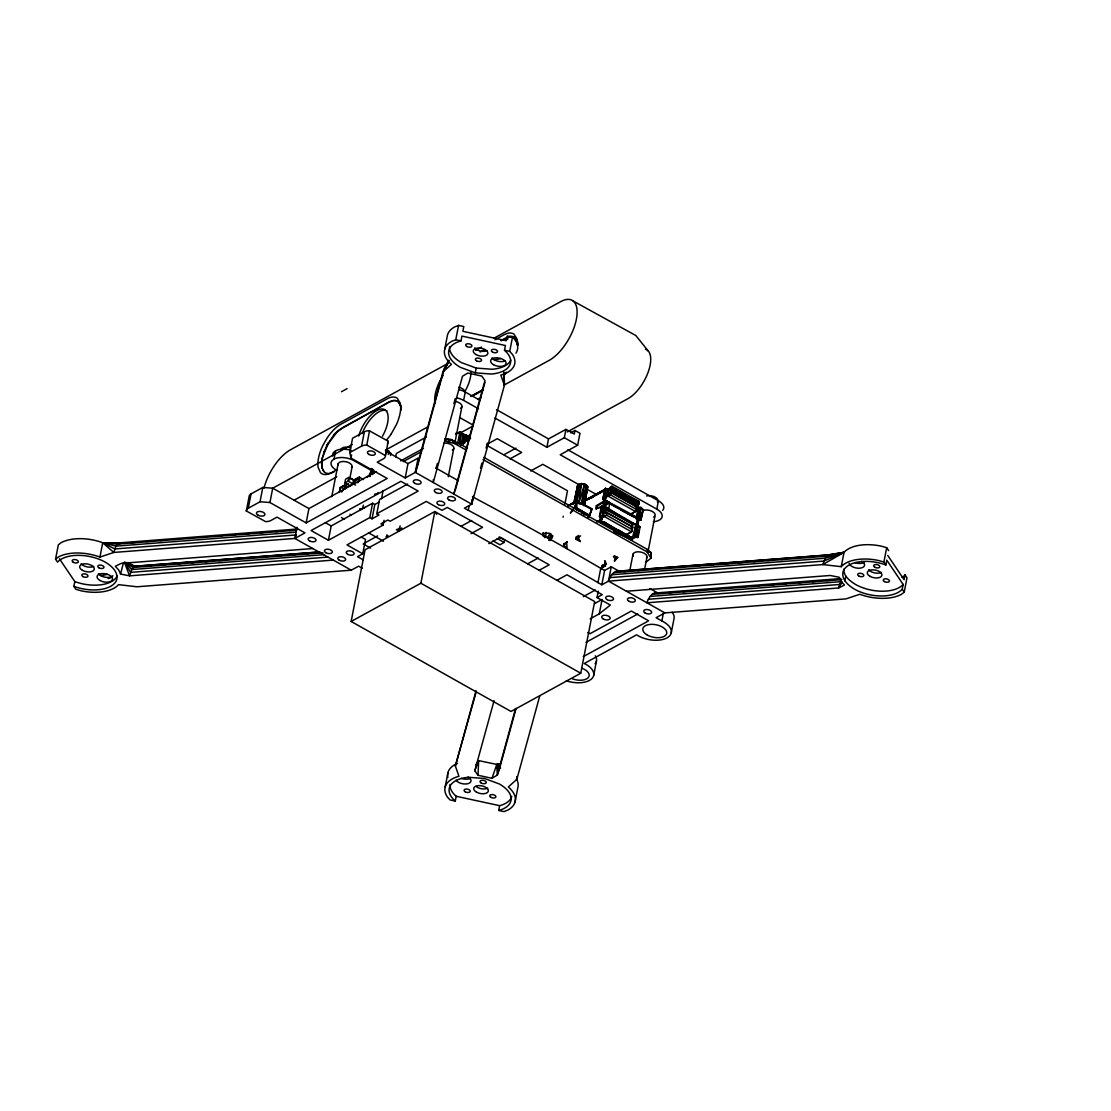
<?xml version="1.0" encoding="UTF-8"?>
<svg xmlns="http://www.w3.org/2000/svg" width="1111" height="1111" viewBox="0 0 1111 1111"><rect width="100%" height="100%" fill="white"/><g stroke="black" fill="none" stroke-linecap="round" stroke-linejoin="round"><path stroke-width="1.5" d="M580.65 503.589L576.831 500.686L575.262 506.185L576.762 508.074L586.33 513.685L586.33 515.171L589.733 515.421L591.871 508.921L577.984 501.547L576.651 501.255L567.582 506.227M504.075 372.699L504.394 385.309L471.731 504.158L464.412 508.171L489.757 521.837A2640.458 1387.486 11 0 1 577.289 570.623L601.815 584.803L608.495 581.136L822.82 564.569L841.235 566.679A35.76 18.79 11 0 1 878.676 560.527L883.912 562.055L885.884 564.971A31.469 16.54 11 0 0 842.943 572.04C841.541 579.845 848.526 585.608 854.512 589.191A31.469 16.54 11 0 0 902.243 589.247L904.215 592.177L901.438 594.316A35.76 18.79 11 0 1 859.817 594.274L845.957 598.885L664.906 612.897L656.087 617.716L661.864 620.966A20.845 10.957 11 0 1 666.989 637.895A20.845 10.957 11 0 1 636.589 634.825L584.289 663.503A20.845 10.957 11 0 1 591.705 678.779A20.845 10.957 11 0 1 566.263 680.779M476.063 690.695L455.371 766.021L458.94 776.283A35.76 18.79 11 0 0 447.372 796.99L450.038 799.92L455.274 801.059A31.469 16.54 11 0 1 468.55 777.297L484.507 778.478L499.283 783.949A31.469 16.54 11 0 1 498.742 810.461L503.977 811.599L507.866 810.086A35.76 18.79 11 0 0 508.338 786.963L516.837 779.325L516.851 776.617M603.953 510.879L607.8 510.449L608.703 508.713L609.856 502.783L606.509 500.769L603.94 501.144L604.967 507.088L607.8 510.449L632.381 524.295L633.159 523.184M601.343 510.893L601.398 506.199L603.87 505.824L604.537 506.963L602.106 519.115L600.079 521.892L617.174 530.516L617.535 531.558L632.562 538.196L631.02 539.141L604.106 523.989L603.12 521.809L599.732 520.156L596.843 521.615M433.318 479.646L433.262 482.507L462.482 376.24L467.8 373.046L481.771 376.06L484.965 380.601L453.774 494.048L454.732 491.701M59.411 558.736L74.812 581.581L73.882 586.358A31.469 16.54 11 0 0 116.822 579.303C118.21 571.485 111.239 565.721 105.253 562.138A31.469 16.54 11 0 0 57.522 562.097L55.55 559.166L58.314 557.028A35.76 18.79 11 0 1 99.934 557.069L113.808 552.445L294.859 538.446L304.983 532.891L277 517.143L270.903 520.49A10.013 5.263 11 0 1 265.585 521.628L246.309 510.963A9.291 4.888 11 0 1 248.267 508.227L260.03 501.783L269.931 502.519L306.15 522.906L387.197 478.466L350.993 458.079L349.798 452.566L352.576 438.234L364.352 431.776A9.291 4.888 11 0 1 369.283 430.735L388.183 441.22L385.434 455.913A10.013 5.263 11 0 1 383.323 458.857L377.226 462.204L405.209 477.952L415.32 472.397L471.731 504.158L471.814 499.881M843.832 569.138C843.388 576.192 850.123 581.039 855.442 584.414A31.469 16.54 11 0 0 903.174 584.469L902.243 589.247M605.064 500.714L607.939 489.479L605.439 488.368L602.842 498.797L605.162 500.464L605.439 488.368L607.939 489.479L605.162 500.464L603.87 501.936L605.314 495.687M634.325 523.698L637.714 525.572L637.95 517.768L609.37 502.38L606.467 502.797M604.592 493.839L604.801 488.701L606.773 489.451M498.284 772.603L497.284 775.089L491.965 778.297L477.994 775.27L478.674 760.632L499.783 765.048M460.232 444.872L460.815 433.082L470.106 437.178M462.829 443.317L463.37 433.679L467.398 440.789M545.737 537.377L546.056 532.433M630.479 539.863L635.811 537.155L636.131 532.225M604.731 560.944L605.231 566.013L602.481 567.527L602.245 565.471L606.12 563.735L605.092 560.944M584.261 500.783L606.37 488.673L608.509 489.645L611.994 486.257L638.908 501.408L638.589 503.977L637.408 504.922L638.131 507.796L637.159 517.948M583.817 505.297L584.192 502.033M321.759 462.704L322.176 459.149L322.079 468.3L322.065 458.412L328.55 442.72L323.732 452.371L324.384 451.33L322.287 458.551L321.496 463.856L321.759 462.704L322.301 468.411L323.968 471.592M636.339 518.906L638.131 507.796L639.95 507.491L636.992 519.642L638.547 519.504L639.95 507.491L641.255 507.588L643.45 509.755L640.853 520.184L638.339 520.462M617.577 531.586L617.702 530.614L632.562 538.196L617.688 529.697L614.494 532.044L631.84 539.835L633.853 537.044L637.853 525.072L635.325 525.253L640.047 527.253L638.089 537.335L633.853 537.044L630.812 539.502L631.881 537.682L630.951 538.793L631.84 539.835L635.798 525.197L636.561 525.628M603.426 509.088L602.106 519.115L596.913 521.851M388.364 454.455L388.822 451.177L387.003 450.149L386.211 453.441M617.313 529.794L603.12 521.809L601.412 522.878L604.037 521.851L618.16 531.211L617.313 529.794L604.037 521.851L600.079 521.892L599.732 520.156L602.093 518.281L603.87 505.824L601.398 506.199L599.44 516.282L602.106 519.115L604.537 506.963L603.648 507.421M604.87 500.769L605.551 496.131M583.469 505.408L586.469 485.063L581.65 483.591L577.762 484.965L573.429 504.297M587.997 517.143L589.733 515.421L576.762 508.074L579.47 511.31L576.526 509.643L577.234 501.283L591.871 508.921L588.663 517.24L591.816 509.491L577.234 501.283L573.748 508.796M386.475 453.552L387.003 450.149M578.581 503.394L581.65 483.591L584.539 484.077L587.65 486.632L584.567 505.324M581.414 504.088L584.428 483.965L579.456 483.882L574.304 502.894M371.213 473.73L372.004 468.898M463.662 443.497L465.62 434.651L470.009 437.359M584.525 505.519L587.65 486.632L584.428 483.965L577.762 484.965L575.484 497.686M373.296 469.62L372.477 474.564L373.588 469.814M637.408 504.922L637.756 506.769L637.408 504.922L639.297 503.547L638.908 501.408L629.312 496.7M633.853 537.044L635.798 525.197M635.811 537.155L637.853 525.072L640.047 527.253L637.853 525.072L638.089 537.335L635.811 537.155L637.034 530.614M575.804 503.519L579.456 483.882M584.15 505.408L587.386 487.91M371.449 468.523L369.935 476.563L371.796 468.634M563.083 517.198L563.263 516.268M55.55 559.166L58.341 544.834L61.105 542.696A35.76 18.79 11 0 1 102.726 542.737L119.335 542.793L120.28 543.571L102.726 542.737L99.934 557.069M246.323 511.116L249.086 496.631A9.291 4.888 11 0 1 251.044 493.895L262.807 487.451L272.723 488.187L308.927 508.56L376.476 471.536M248.267 508.227L251.044 493.895M260.03 501.783L262.807 487.451M269.931 502.519L272.723 488.187L352.27 444.567M362.436 568.346L358.589 566.179L351.27 570.193L294.859 538.446L297.026 527.294M306.15 522.906L308.927 508.56M336.383 470.161A14.304 7.513 11 0 1 334.008 459.135L335.633 450.774M331.731 496.728L338.119 463.87M328.412 540.279L369.81 517.587L372.032 518.837L379.004 515.004L376.782 513.754L418.18 491.062L400.863 481.313L311.094 530.53L328.412 540.279L331.203 525.947L372.602 503.241L374.824 504.491L379.004 502.2M339.48 492.034L340.341 487.618L345.243 484.743L344.507 488.437L341.563 492.076M350.409 486.035L344.827 482.91L345.549 479.202L348.812 477.411L354.215 480.452M350.993 458.079L351.604 454.899M345.257 488.868L345.979 485.16L348.548 483.743M344.827 482.91L348.09 481.119L348.812 477.411M349.534 480.035L352.09 466.898M349.798 452.566L361.561 446.122L364.352 431.776M358.492 481.618L359.353 477.188L363.533 479.549M385.406 455.552L366.783 445.08L369.56 430.735M370.019 475.3L371.282 468.773M363.394 559.972L357.506 556.653L362.728 553.792L365.519 539.446L361.214 537.03M369.81 517.587L372.602 503.241M351.145 621.466L365.088 549.778L434.804 511.56L594.677 601.551L580.747 673.224L511.018 711.457L351.145 621.466L420.875 583.233L434.804 511.56L436.79 514.379M372.032 518.837L374.824 504.491M376.782 513.754L379.573 499.422L407.668 484.021M381.49 498.853L383.101 490.562M395.683 456.829L396.335 453.482L426.36 437.012M362.728 553.792L346.965 544.918L383.142 525.086L384.059 520.309M405.209 477.952L407.987 463.606L418.111 458.065L415.32 472.397L416.75 468.884L444.414 368.283L448.497 360.672M444.719 349.312L447.497 334.98A35.76 18.79 11 0 1 454.677 326.912L458.565 325.398L463.801 326.537L462.87 331.314L506.352 340.716L507.269 335.939L512.518 337.077L515.185 340.008A35.76 18.79 11 0 1 515.962 353.145M415.32 472.397L442.914 372.018L451.413 364.366A35.76 18.79 11 0 1 451.885 341.244L455.774 339.744L458.565 325.398M461.009 340.869L461.94 336.091L505.422 345.507L504.491 350.284A31.469 16.54 11 0 1 491.215 374.032L475.258 372.852L460.468 367.38A31.469 16.54 11 0 1 461.009 340.869L455.774 339.744M448.288 476.716L453.774 448.497M454.885 442.831L461.898 406.695M478.508 408.765L463.634 400.404L465.259 392.044A14.304 7.513 11 0 0 458.537 389.558M457.399 444.622L459.912 431.679L461.426 432.54L459.232 443.858M461.148 445.094L463.37 433.679M475.258 372.852L476.188 368.074L461.398 362.603A31.469 16.54 11 0 1 449.566 346.854M463.329 444.428L465.203 434.776L466.037 435.276L464.481 443.317M468.259 510.324L469.189 505.547M471.731 504.158L473.272 496.186M503.977 372.199L504.394 385.309L500.811 375.06A35.76 18.79 11 0 0 512.393 354.34L509.727 351.409L512.518 337.077M445.178 786.907L447.969 772.562M493.048 540.876L499.964 544.765L504.158 542.46L504.63 540.071L499.103 536.96M455.274 801.059L456.204 796.281A31.469 16.54 11 0 1 450.038 784.449M494.853 417.972L546.904 447.275L548.528 438.914L565.957 429.36L574.276 434.04L574.984 430.457L579.97 433.276L577.651 445.219L560.222 454.774L656.809 509.144A14.304 7.513 11 0 1 653.351 521.726M546.904 447.275L564.332 437.72L565.957 429.36M498.742 810.461L499.672 805.683A31.469 16.54 11 0 0 511.782 796.337M564.874 504.144L567.485 490.77L487.896 445.969M515.046 802.017L517.837 787.685A35.76 18.79 11 0 0 516.434 778.867M602.273 506.991L595.788 508.63L596.357 505.672L603.94 501.144L609.856 502.783L603.717 506.477L637.714 525.572L638.658 520.684L637.95 517.768L636.645 524.725L637.714 525.572M596.51 509.088L597.093 506.116L603.412 502.339M601.898 515.504L601.245 518.726L600.079 515.935L602.037 505.852M604.648 502.311L602.842 498.797L605.439 488.368M606.439 512.574L632.715 527.017L631.562 531.863L603.426 516.018L603.912 513.518L607.12 512.615L632.715 527.017L631.562 531.863L625.493 535.183M597.968 582.636L600.759 568.304L580.081 556.292A2640.458 1387.486 11 0 0 492.548 507.505L472.481 496.756M590.219 618.799L599.287 613.827L610.356 605.051L597.024 597.551L598.26 591.177M601.815 584.803L604.606 570.457L611.272 566.804L620.188 571.818M599.287 613.827L602.065 599.496L594.524 603.634M664.906 612.897L608.495 581.136L611.272 566.804M593.691 675.377L596.468 661.045M636.922 525.156L637.547 521.906M629.756 570.818L632.978 554.222M637.45 537.682L638.769 530.961M642.491 511.782L640.853 520.184L638.547 519.504L641.255 507.588L638.131 507.796L641.255 507.588L640.214 510.838M483.84 457.357L647.449 549.459L646.991 551.848L650.99 558.18L645.477 562.527M644.699 568.86L646.949 557.25M648.38 549.931L655.087 515.435A7.152 3.764 11 0 0 650.865 510.81A7.152 3.764 11 0 0 642.547 510.796M656.809 509.144L658.434 500.783L567.888 449.802M661.864 620.966L663.406 613.008M671.252 632.853L674.044 618.508A20.845 10.957 11 0 0 672.141 612.244M841.235 566.679L844.027 552.348A35.76 18.79 11 0 1 881.467 546.195L886.703 547.709L888.675 550.639M844.874 580.914L845.79 576.137M883.912 562.055L886.703 547.709M885.884 564.971L886.814 560.194L903.174 584.469M904.215 592.177L906.993 577.831L905.021 574.915L904.09 579.692L887.745 555.417M370.019 475.327L371.31 468.898M574.109 502.811L577.762 484.965M602.551 512.282L603.87 505.824L599.44 516.282M339.313 492.479L340.341 487.618L347.66 483.604M464.148 442.983L465.565 436.29M583.567 505.533L587.65 486.632M371.31 473.744L372.352 468.953M604.301 500.672L605.356 495.867M390.614 455.552L390.489 452.941L386.059 450.163M599.732 520.156L600.523 516.865M608.314 502.353L606.509 500.769L604.967 507.088L607.939 508.782M605.564 494.048L611.064 492.298L636.659 506.713L635.506 511.546L630.951 514.046M333.314 560.097L129.584 575.845L120.585 574.081L123.488 562.555M581.553 504.158L586.469 485.063M360.922 509.657L359.645 508.935L362.575 508.407L363.422 505.199M400.168 525.878L398.474 530.961L396.391 529.628L401.863 528.031L398.474 530.961M445.372 368.352L448.663 360.533M436.081 468.286L437.442 463.315M453.844 403.668L455.204 398.696M455.218 490.534L484.951 382.337M480.535 468.134L481.91 463.12M486.049 448.08L487.423 443.081M476.147 692.111L455.371 766.021M477.994 775.27L474.8 770.728L494.062 700.666M515.532 708.679L497.284 775.089L496.77 764.549L499.839 764.062M516.087 708.401L498.77 771.353L496.77 764.549L500.033 764.132M516.837 779.325L539.835 695.667M357.798 482.813L359.353 477.188L353.645 480.133L352.909 483.827L344.507 488.437L340.341 487.618M576.456 501.839L581.65 483.591M578.803 503.422L584.539 484.077M548.973 540.196L550.931 533.738M491.965 778.297L496.77 764.549L500.117 764.229M576.609 537.71L576.026 539.307L580.22 541.501L578.47 537.96L578.706 535.516L576.04 536.974L576.026 539.307L580.553 535.877M606.939 489.465L609.897 488.312L638.006 505.199L638.589 503.977M474.8 770.728L478.674 760.632L475.883 764.812M564.041 543.543L564.624 544.293L563.624 544.654L567.193 541.821L563.624 544.654L567.152 548.64L566.61 542.696M606.12 563.735L605.231 566.013L602.023 566.721L605.398 563.749M631.687 525.697L632.52 523.573L636.978 524.406L637.95 517.768L637.867 520.281L633.95 516.212L634.936 516.907M294.859 538.446L296.29 534.933L114.836 548.959L102.726 542.737L118.28 542.96L297.554 529.003M608.495 581.136C610.05 576.803 612.8 571.207 618.105 571.165L828.362 554.903L844.027 552.348L822.82 564.569L826.153 556.222L828.362 554.903M649.879 588.524L658.781 593.538C652.796 590.705 648.421 597.954 646.949 602.787L838.597 587.969L844.429 585.053L840.944 581.22L839.166 577.248L830.181 575.484L626.437 591.246M631.117 526.725L632.52 523.573L631.062 526.961M638.547 519.504L643.45 509.755L642.811 510.102M572.096 511.199L570.332 513.157L575.262 506.185L576.526 509.643M448.941 360.283L442.914 372.018L448.441 362.464M550.348 540.182L552.639 535.78M443.067 375.407L439.595 381.531A29.053 13.207 -60.6 0 0 434.943 403.515M630.812 539.502L631.881 537.682M585.289 500.408L606.37 488.673L608.509 489.645L611.994 486.257L610.356 487.479L639.297 503.547L638.283 501.755M550.362 540.543L552.681 536.655M842.096 582.108L838.597 587.969L840.763 581.65L650.157 596.399M547.362 537.766L550.098 533.405M575.137 503.366L576.831 500.686L567.79 505.852M549.292 540.529L552.556 535.391M616.897 557.43L614.48 560.944L617.619 557.416L614.48 560.944L614.966 558.875L616.897 557.43L614.425 555.639M391.364 433.693L396.391 424.652A29.053 13.207 -60.6 0 0 400.196 403.14L397.266 398.252A29.094 13.221 -60.6 0 0 387.086 398.877L340.896 424.208A29.053 13.207 -60.6 0 0 327.051 438.109L322.815 445.553A29.053 13.207 -60.6 0 0 318.163 467.537L320.454 472.578A29.08 13.221 -60.6 0 0 331.467 472.703L337.425 469.439M841.541 581.678L839.624 584.483L648.38 599.273M602.106 510.713L607.8 510.449L632.978 523.767L608.703 508.713L607.939 509.727L602.134 510.574M368.991 475.827L370.88 473.355L374.31 473.05M605.245 497.631L610.564 494.881L611.064 492.298L608.536 492.395L607.37 495.714L604.342 497.381M614.966 560.361L617.619 557.416L614.966 558.875L613.453 556.361M367.116 477.438L370.88 473.355M636.645 524.725L634.437 523.587M565.471 543.46L567.193 541.821L563.624 544.654M572.748 503.658L576.831 500.686L568.651 505.477M631.02 539.141L631.895 538.585L614.494 532.044L617.702 530.614L631.02 539.141L632.562 538.196L617.688 529.697L618.216 531.239M568.693 505.699L576.831 500.686M455.566 434.332L459.912 431.679M598.26 494.076L603.384 491.006M605.62 494.048L608.536 492.395M341.508 391.697L347.09 388.642M448.358 363.228L290.513 449.761A35.108 15.957 -60.6 0 0 263.987 488.215M493.895 338.258L560.68 301.636A35.108 15.971 -60.6 0 1 576.373 319.246A35.108 15.971 -60.6 0 1 549.278 360.297L503.741 385.253M475.564 350.382L481.521 347.104M494.937 339.758L503.88 334.855A29.08 13.221 -60.6 0 1 514.046 334.203L516.976 339.105A29.08 13.221 -60.6 0 1 517.407 345.188M480.119 352.02L484.59 349.562M500.978 340.577L505.449 338.133A26.456 12.027 -60.6 0 1 515.587 338.341L517.657 344.479M481.841 351.326L484.813 349.687M501.2 340.702L510.393 336.619A26.442 12.027 -60.6 0 1 516.629 339.605M470.606 396.433L482.521 389.892M471.536 396.224L483.452 389.683M471.758 396.349L482.188 390.628M294.29 500.089L336.786 476.8M385.35 450.163L427.846 426.86M477.938 399.404L480.98 397.738M353.506 480.396L359.353 477.188L352.909 483.827L355.645 485.035M400.71 460.871L423.458 448.4M403.279 461.593L421.486 451.608M460.996 432.623L473.133 425.957M466.995 436.804L470.022 435.137M465.481 440.012L468.356 438.428M461.329 443.858L469.995 439.095M486.924 444.372L497.27 438.706L521.698 452.455L509.88 458.94M504.116 454.621L515.935 448.15M363.964 543.404L377.643 535.891M567.249 431.943L628.048 398.613A28.58 12.999 -60.6 0 0 648.338 371.643A28.58 12.999 -60.6 0 0 645.422 349.257M570.623 432.846L574.984 430.457M385.975 536.794L387.989 535.683L386.725 534.974M530.669 470.967L542.793 464.329L579.012 484.715M461.023 526.322L471.675 520.49M471.022 533.641L482.577 527.308L447.275 507.435L442.039 510.31L426.277 501.436L390.114 521.253L387.892 520.004L380.92 523.837L383.142 525.086M488.784 543.64L500.339 537.307L549.195 564.805L539.085 570.346M585.164 500.783L604.217 490.34M610.383 492.256L607.481 493.853L610.383 492.256L636.52 506.894M583.344 515.323L586.33 513.685L589.733 515.421M618.202 508.31L609.231 503.13L609.37 502.38M603.329 510.505L606.356 508.852M601.301 517.934L606.62 515.185L607.12 512.615L604.842 512.546M527.628 563.819L538.279 557.986M604.731 523.642L604.037 521.851L604.106 523.989L631.645 538.793M629.729 514.615L635.492 511.449L636.659 506.713L635.27 506.269M630.951 526.058L633.978 524.406M625.785 534.919L631.548 531.766L632.215 529.6L606.62 515.185L603.426 516.018M556.847 580.345L566.957 574.804L602.259 594.677L597.024 597.551M583.275 596.635L595.413 589.983M586.025 642.339L637.756 613.98M583.233 656.67L648.657 620.813L631.34 611.05L589.941 633.756L587.733 632.506M590.719 498.325L593.677 496.714M585.08 500.686L607.231 488.687M584.525 500.797L606.37 488.673L606.453 489.965L607.939 489.479M587.969 499.408L595.329 495.603M606.509 500.769L603.94 501.144L602.995 506.033L595.788 508.63M615.897 571.429L827.292 555.083L844.027 552.348L823.862 561.083L609.925 577.623M362.575 508.407L365.116 507.352M613.73 572.651L826.153 556.222L844.027 552.348L824.987 558.25L611.703 574.748M614.008 531.461L617.174 530.516L603.259 522.448M638.686 507.116L638.881 508.213L637.825 505.908M374.532 494.256L378.018 493.437L377.976 492.492M832.57 554.944L844.027 552.348M119.335 542.793L115.975 546.14L113.808 552.445L102.726 542.737L117.141 544.098L296.637 530.211M458.315 442.983L454.399 443.428L444.969 441.039L447.441 438.776L451.385 439.567L467.328 448.052M130.626 542.765L135.806 542.376M146.152 541.571L149.61 541.307M159.956 540.501L163.414 540.238M173.76 539.432L178.94 539.029M189.287 538.238L192.745 537.96M203.091 537.168L206.549 536.905M216.895 536.099L222.075 535.696M232.421 534.891L235.879 534.627M246.225 533.835L249.683 533.558M260.03 532.766L263.488 532.488M275.57 531.558L279.014 531.294M289.374 530.489L292.818 530.225M296.345 532.183L115.975 546.14L102.726 542.737M312.802 548.542L121.168 563.374L115.336 566.277L118.821 570.124L120.585 574.081M318.899 551.973L135.111 566.193L131.737 569.54L129.584 575.845L124.46 562.402M320.065 551.986L134.042 566.374L126.793 562.472M148.138 566.041L151.596 565.777M161.956 564.971L165.414 564.707M177.51 563.763L180.968 563.499M191.328 562.694L194.786 562.43M205.146 561.638L208.604 561.361M218.964 560.569L224.144 560.166M234.518 559.361L237.976 559.097M248.336 558.291L253.516 557.889M262.154 557.222L267.334 556.819M277.708 556.014L281.166 555.75M291.526 554.944L294.984 554.681M305.344 553.875L308.802 553.611M322.995 552.806L132.903 567.499L126.473 562.805M324.481 554.625L131.737 569.54L125.015 562.152M327.828 557.111L130.612 572.373L124.738 562.347M351.27 570.193L136.945 586.775L118.53 584.65A35.76 18.79 11 0 1 81.089 590.802L75.854 589.288L73.882 586.358M623.702 571.596L627.159 571.318M637.533 570.526L640.978 570.249M651.352 569.457L656.532 569.054M666.892 568.249L670.35 567.985M680.724 567.179L684.168 566.916M694.542 566.11L699.722 565.707M710.082 564.902L713.54 564.638M723.914 563.832L729.094 563.444M737.732 562.763L742.912 562.374M753.272 561.569L756.73 561.305M767.09 560.5L770.548 560.236M780.922 559.43L784.366 559.166M796.462 558.222L799.92 557.958M810.28 557.153L813.738 556.889M824.112 556.083L827.556 555.819M654.351 593.08L840.694 578.567M669.058 592.705L672.516 592.441M682.862 591.635L686.32 591.371M698.402 590.441L701.846 590.163M712.207 589.372L715.651 589.108M726.011 588.302L731.177 587.9M741.537 587.094L744.981 586.83M755.341 586.039L758.785 585.761M769.145 584.969L774.311 584.567M782.949 583.9L786.394 583.636M798.476 582.692L801.92 582.428M812.28 581.622L815.724 581.359M826.084 580.553L831.25 580.164M652.185 594.302L841.916 579.623M455.816 433.234L458.274 433.04M542.765 533.433L549.153 533.183L551.514 535.641M602.967 565.457L602.245 565.471L602.481 567.527M444.817 438.748L447.441 438.776L448.969 441.47L451.385 439.567L454.399 443.428L466.426 450.205M388.822 451.177L389.503 452.913L390.489 452.941M366.783 445.08L366.505 445.067A9.291 4.888 11 0 0 361.561 446.122M581.386 513.324L586.33 513.685M476.188 368.074L492.145 369.255A31.469 16.54 11 0 0 510.81 360.117M504.491 350.284L509.727 351.409M456.204 796.281L499.672 805.683M576.651 501.255L579.928 504.241M128.098 562.888L136.042 566.971L129.973 563.944M632.492 537.905L633.298 538.293M604.106 523.989L617.174 530.516M631.326 526.572L632.576 527.211M610.258 488.548L639.297 503.547M608.509 489.645L638.006 505.199L637.214 506.144L608.495 488.937M573.054 300.942L635.825 335.536L648.296 351.062M609.231 503.13L633.812 516.934L609.231 503.089M464.926 435.637L469.439 438.178M564.332 437.72L577.651 445.219M465.259 392.044L480.133 400.404M496.478 409.612L548.528 438.914M611.369 486.604L626.326 495.02M459.662 417.542L473.133 425.124M586.552 488.965L597.121 494.909M613.425 505.63L616.341 507.269M619.244 508.894L627.965 513.81M482.979 459.523L646.991 551.848L650.907 552.486L650.99 558.18L650.907 552.486L647.449 549.459M435.915 468.092L458.19 480.632M600.759 568.304L604.606 570.457M385.906 451.177L407.987 463.606M497.256 538.571L504.158 542.46M371.782 470.717L353.826 460.607A14.304 7.513 11 0 0 334.008 459.135M349.771 477.702L354.228 480.202M348.09 481.119L353.492 484.16M349.979 514.282L351.243 514.99M341.424 517.545L344.438 519.24M368.449 532.752L383.462 541.21M325.426 522.698L331.203 525.947M363.228 543.973L370.588 548.112M420.875 583.233L580.747 673.224M111.808 576.526L112.364 576.845A31.469 16.54 11 0 1 108.142 578.637M621.188 510.046L624.188 511.768M596.357 505.672L597.093 506.116M469.8 437.637L470.633 438.178M604.981 506.185L608.703 508.713M617.688 529.697L626.979 536.058M496.77 764.549L500.644 768.118M389.503 452.913L390.905 454.26M578.414 539.613L580.22 541.501M600.079 515.935L602.093 518.281M603.467 498.45L605.162 500.464M398.793 402.363L400.474 405.543L399.849 403.626A26.442 12.027 -60.6 0 0 393.6 400.64L388.892 402.279L342.702 427.61L333.925 434.762L337.577 431.36L326.384 446.15L333.925 434.762L338.272 430.429L388.669 402.154A26.456 12.027 -60.6 0 1 398.807 402.363L400.71 405.682M515.587 338.341L517.268 341.508M543.39 533.072L544.668 537.627M517.49 341.646L518.045 345.146M400.89 406.848L401.057 409.987L400.668 407.015M504.422 381.254L503.839 374.143M542.862 533.141L543.196 536.266M388.183 441.22L388.225 441.581A10.013 5.263 11 0 1 387.433 443.497M595.315 655.809A20.845 10.957 11 0 1 595.079 663.822M581.928 668.253A12.152 6.388 11 0 1 588.247 677.627A12.152 6.388 11 0 1 572.498 678.849M340.91 449.538A7.152 3.764 11 0 1 350.659 447.927M458.704 387.211A7.152 3.764 11 0 1 464.69 392.35M646.644 495.95A7.152 3.764 11 0 1 655.24 497.2A7.152 3.764 11 0 1 657.365 501.991M505.588 373.24A29.08 13.221 -60.6 0 1 503.811 375.407M391.35 433.721A29.053 13.207 -60.6 0 1 387.045 439.414M334.105 471.814A26.456 12.027 -60.6 0 1 322.301 468.425M358.7 436.081A24.317 11.054 -60.6 0 1 377.796 410.015A24.317 11.054 -60.6 0 1 387.642 422.708L387.517 423.347A24.317 11.054 -60.6 0 1 382.49 436.206M386.947 410.876A24.317 11.054 -60.6 0 0 369.532 420.43L368.63 421.638A24.289 11.041 -60.6 0 0 362.172 433.554M506.463 372.241A24.317 11.054 -60.6 0 1 503.672 375.518M504.894 340.272A24.317 11.054 -60.6 0 1 507.894 339.036M470.953 372.352A24.317 11.054 -60.6 0 1 470.439 377.309L470.314 377.948A24.317 11.054 -60.6 0 1 465.287 390.822M456.913 397.919A14.304 7.513 11 0 1 463.634 400.404M658.434 500.783A14.304 7.513 11 0 1 662.698 510.366M332.717 455.982A14.304 7.513 11 0 1 351.132 450.399M455.913 401.543A7.152 3.764 11 0 1 460.468 408.306M338.105 464.87A7.152 3.764 11 0 1 346.104 461.759A7.152 3.764 11 0 1 351.59 467.787M654.587 516.323A7.152 3.764 11 0 1 653.643 517.046M633.423 556.236A7.152 3.764 11 0 1 640.047 551.931A7.152 3.764 11 0 1 646.463 558.139M444.164 443.095A7.152 3.764 11 0 1 452.441 445.497A7.152 3.764 11 0 1 452.344 450.122M881.315 572.373A7.444 3.902 11 0 1 868.733 569.651M905.021 574.915A31.469 16.54 11 0 1 902.09 577.387M863.886 562.569A7.86 4.138 11 0 1 854.734 562.555M861.636 561.277A7.86 4.138 11 0 1 860.65 568.096A7.86 4.138 11 0 1 849.137 563.333M93.713 566.346A7.444 3.902 11 0 1 81.117 563.624M107.489 574.318A31.469 16.54 11 0 1 100.434 575.484M117.252 575.887A31.469 16.54 11 0 1 74.812 581.581M112.836 575.734A7.86 4.138 11 0 1 105.614 577.276A7.86 4.138 11 0 1 98.49 573.651M447.872 777.519A35.76 18.79 11 0 1 457.565 763.34M487.743 788.157A7.444 3.902 11 0 1 476.105 786.463M470.314 778.339A7.86 4.138 11 0 1 461.162 778.339M468.078 777.061A7.86 4.138 11 0 1 467.939 783.686A7.86 4.138 11 0 1 456.079 780.241M487.271 350.562A7.444 3.902 11 0 1 474.689 347.84M501.061 358.534A31.469 16.54 11 0 1 493.992 359.7M505.38 360.756A7.86 4.138 11 0 1 492.062 357.881M636.159 509.282L635.506 511.546L607.37 495.714L610.564 494.881L636.159 509.282M603.329 619.008A4.291 2.25 11 0 0 610.133 618.494A4.291 2.25 11 0 0 604.37 615.244A4.291 2.25 11 0 0 603.329 619.008M258.058 515.198A4.291 2.25 11 0 0 264.862 514.671A4.291 2.25 11 0 0 259.099 511.421A4.291 2.25 11 0 0 258.058 515.198M628.937 601.273A4 2.111 11 0 0 635.284 600.787A4 2.111 11 0 0 629.909 597.746A4 2.111 11 0 0 628.937 601.273M607.134 599.662A4 2.111 11 0 0 613.494 599.162A4 2.111 11 0 0 608.106 596.135A4 2.111 11 0 0 607.134 599.662M438.387 504.658A4 2.111 11 0 0 444.733 504.172A4 2.111 11 0 0 439.345 501.144A4 2.111 11 0 0 438.387 504.658M449.08 500.033A4 2.111 11 0 0 455.427 499.533A4 2.111 11 0 0 450.052 496.506A4 2.111 11 0 0 449.08 500.033M435.762 492.534A4 2.111 11 0 0 442.109 492.034A4 2.111 11 0 0 436.72 489.007A4 2.111 11 0 0 435.762 492.534M368.908 454.427A4 2.111 11 0 0 375.268 453.927A4 2.111 11 0 0 369.88 450.899A4 2.111 11 0 0 368.908 454.427M347.743 554.361A4 2.111 11 0 0 354.103 553.861A4 2.111 11 0 0 348.715 550.834A4 2.111 11 0 0 347.743 554.361M339.272 560.236A4 2.111 11 0 0 345.618 559.75A4 2.111 11 0 0 340.23 556.708A4 2.111 11 0 0 339.272 560.236M325.94 552.736A4 2.111 11 0 0 332.3 552.25A4 2.111 11 0 0 326.912 549.209A4 2.111 11 0 0 325.94 552.736M645.227 613.064A4 2.111 11 0 0 651.588 612.578A4 2.111 11 0 0 646.199 609.536A4 2.111 11 0 0 645.227 613.064M414.75 483.327A4 2.111 11 0 0 421.111 482.827A4 2.111 11 0 0 415.722 479.799A4 2.111 11 0 0 414.75 483.327M309.65 540.946A4 2.111 11 0 0 315.996 540.46A4 2.111 11 0 0 310.608 537.418A4 2.111 11 0 0 309.65 540.946M647.366 635.089A12.152 6.388 11 0 0 666.656 633.589A12.152 6.388 11 0 0 650.31 624.396A12.152 6.388 11 0 0 647.366 635.089M874.815 567.263A3.152 1.653 11 0 0 879.801 566.874A3.152 1.653 11 0 0 875.565 564.499A3.152 1.653 11 0 0 874.815 567.263M884.453 581.581A3.152 1.653 11 0 0 889.439 581.192A3.152 1.653 11 0 0 885.217 578.803A3.152 1.653 11 0 0 884.453 581.581M858.817 576.026A3.152 1.653 11 0 0 863.816 575.651A3.152 1.653 11 0 0 859.581 573.262A3.152 1.653 11 0 0 858.817 576.026M870.08 576.387A7.444 3.902 11 0 0 881.884 575.484A7.444 3.902 11 0 0 871.885 569.846A7.444 3.902 11 0 0 870.08 576.387M82.978 576.609A3.152 1.653 11 0 0 87.963 576.234A3.152 1.653 11 0 0 83.728 573.845A3.152 1.653 11 0 0 82.978 576.609M73.326 562.305A3.152 1.653 11 0 0 78.325 561.916A3.152 1.653 11 0 0 74.09 559.541A3.152 1.653 11 0 0 73.326 562.305M98.962 567.846A3.152 1.653 11 0 0 103.948 567.457A3.152 1.653 11 0 0 99.726 565.082A3.152 1.653 11 0 0 98.962 567.846M82.478 570.36A7.444 3.902 11 0 0 94.268 569.443A7.444 3.902 11 0 0 84.269 563.819A7.444 3.902 11 0 0 82.478 570.36M99.976 580.497A7.86 4.138 11 0 0 112.447 579.539A7.86 4.138 11 0 0 101.879 573.582A7.86 4.138 11 0 0 99.976 580.497M490.881 797.351A3.152 1.653 11 0 0 495.881 796.962A3.152 1.653 11 0 0 491.645 794.587A3.152 1.653 11 0 0 490.881 797.351M465.259 791.81A3.152 1.653 11 0 0 470.245 791.421A3.152 1.653 11 0 0 466.009 789.046A3.152 1.653 11 0 0 465.259 791.81M481.244 783.047A3.152 1.653 11 0 0 486.229 782.658A3.152 1.653 11 0 0 482.007 780.269A3.152 1.653 11 0 0 481.244 783.047M476.508 792.171A7.444 3.902 11 0 0 488.312 791.254A7.444 3.902 11 0 0 478.313 785.63A7.444 3.902 11 0 0 476.508 792.171M466.898 346.535A3.152 1.653 11 0 0 471.897 346.146A3.152 1.653 11 0 0 467.662 343.757A3.152 1.653 11 0 0 466.898 346.535M492.534 352.076A3.152 1.653 11 0 0 497.52 351.687A3.152 1.653 11 0 0 493.284 349.312A3.152 1.653 11 0 0 492.534 352.076M476.55 360.839A3.152 1.653 11 0 0 481.535 360.45A3.152 1.653 11 0 0 477.299 358.075A3.152 1.653 11 0 0 476.55 360.839M476.05 354.576A7.444 3.902 11 0 0 487.84 353.673A7.444 3.902 11 0 0 477.841 348.035A7.444 3.902 11 0 0 476.05 354.576M493.548 364.727A7.86 4.138 11 0 0 506.019 363.755A7.86 4.138 11 0 0 495.45 357.811A7.86 4.138 11 0 0 493.548 364.727"/></g></svg>
